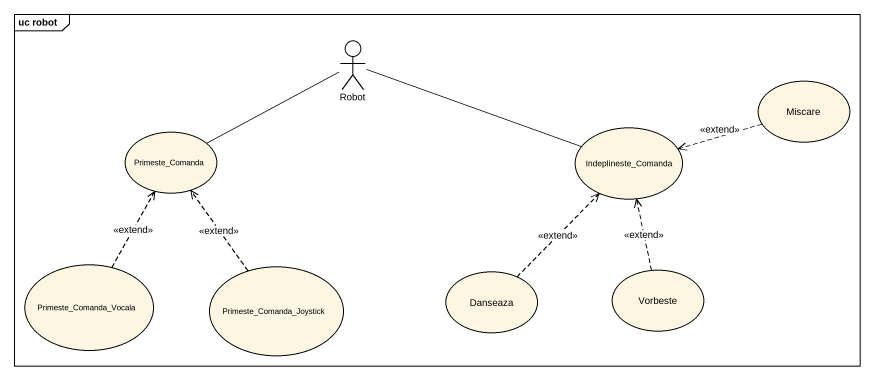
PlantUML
@startuml
mainframe uc robot
actor Robot
usecase Miscare
usecase Primeste_Comanda
usecase Indeplineste_Comanda
usecase Primeste_Comanda_Vocala
usecase Primeste_Comanda_Joystick
usecase Danseaza
usecase Vorbeste
Miscare .left.> Indeplineste_Comanda : <<extend>>
Primeste_Comanda -right- Robot
Indeplineste_Comanda -left- Robot
Primeste_Comanda_Vocala .up.> Primeste_Comanda : <<extend>>
Primeste_Comanda_Joystick .up.> Primeste_Comanda : <<extend>>
Danseaza .up.> Indeplineste_Comanda : <<extend>>
Vorbeste .up.> Indeplineste_Comanda : <<extend>>
@enduml
